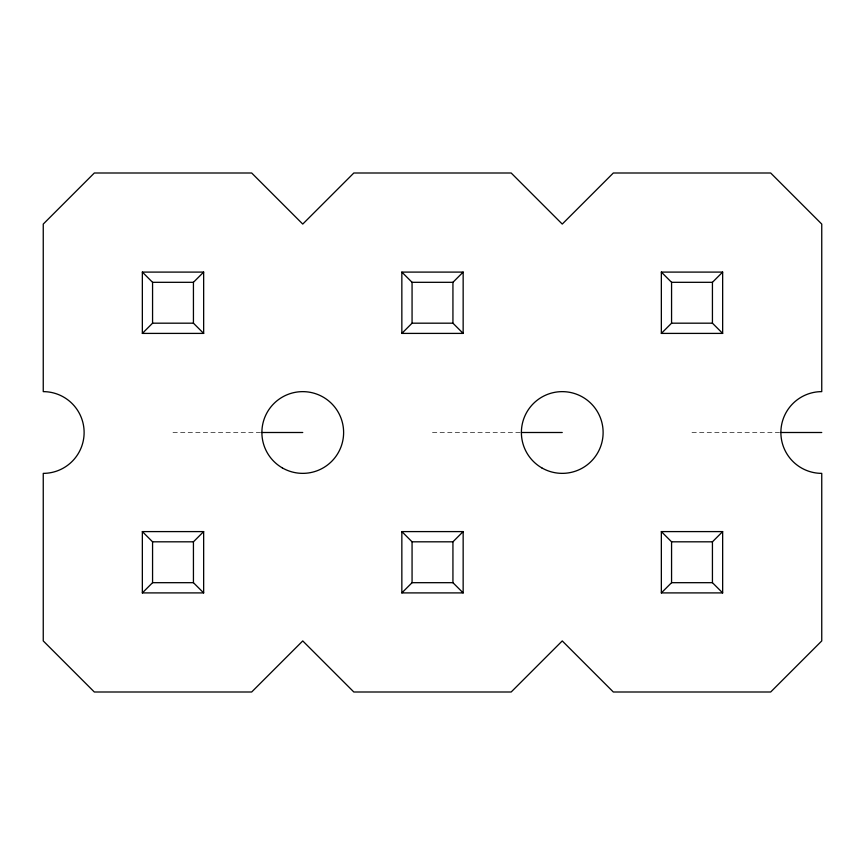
<?xml version="1.0" encoding="UTF-8"?>
<svg xmlns="http://www.w3.org/2000/svg" width="865" height="865" viewBox="0 0 865 865"><rect width="100%" height="100%" fill="white"/><g stroke="black" fill="none" stroke-linecap="round" stroke-linejoin="round"><path stroke-width="0.65" stroke-dasharray="4.33 3.24" d="M173 432.5L260.538 432.5M432.5 432.5L520.038 432.5M692 432.5L779.538 432.5"/><path stroke-width="1.3" d="M142.347 333.403L152.564 323.186L193.436 323.186L203.653 333.403L142.347 333.403L142.347 272.097L203.653 272.097L203.653 333.403M193.436 323.186L193.436 282.314L203.653 272.097M142.347 592.903L152.564 582.686L193.436 582.686L203.653 592.903L142.347 592.903L142.347 531.597L203.653 531.597L203.653 592.903M193.436 582.686L193.436 541.814L203.653 531.597M401.847 333.403L412.064 323.186L412.064 282.314L401.847 272.097L463.153 272.097L463.153 333.403L401.847 333.403L401.847 272.097M463.153 333.403L452.936 323.186L452.936 282.314L463.153 272.097M401.847 592.903L412.064 582.686L412.064 541.814L401.847 531.597L463.153 531.597L463.153 592.903L401.847 592.903L401.847 531.597M463.153 592.903L452.936 582.686L452.936 541.814L463.153 531.597M661.347 333.403L671.564 323.186L671.564 282.314L661.347 272.097L661.347 333.403L722.653 333.403L722.653 272.097L661.347 272.097M671.564 282.314L712.436 282.314L722.653 272.097M661.347 592.903L671.564 582.686L671.564 541.814L661.347 531.597L722.653 531.597L722.653 592.903L661.347 592.903L661.347 531.597M671.564 541.814L712.436 541.814L722.653 531.597M142.347 272.097L152.564 282.314L193.436 282.314M412.064 282.314L452.936 282.314M412.064 323.186L452.936 323.186M671.564 323.186L712.436 323.186L722.653 333.403M261.879 432.5L302.75 432.5M521.379 432.5L562.25 432.5M780.879 432.5A40.871 40.871 0 0 1 821.75 391.629L821.75 224.078L770.672 173L613.328 173L562.25 224.078L511.172 173L353.828 173L302.75 224.078L251.672 173L94.328 173L43.25 224.078L43.25 391.629A40.871 40.871 0 0 1 84.121 432.5A40.871 40.871 0 0 1 43.25 473.371L43.25 640.922L94.328 692L251.672 692L302.75 640.922L353.828 692L511.172 692L562.25 640.922L613.328 692L770.672 692L821.75 640.922L821.75 473.371A40.871 40.871 0 0 1 780.879 432.5L821.75 432.5M142.347 531.597L152.564 541.814L193.436 541.814M412.064 541.814L452.936 541.814M412.064 582.686L452.936 582.686M671.564 582.686L712.436 582.686L722.653 592.903M712.436 282.314L712.436 323.186M712.436 541.814L712.436 582.686M152.564 282.314L152.564 323.186M152.564 541.814L152.564 582.686M282.314 467.889A40.871 40.871 0 0 0 343.621 432.5A40.871 40.871 0 0 0 282.314 397.111A40.871 40.871 0 0 0 282.314 467.889M541.814 467.889A40.871 40.871 0 0 0 603.121 432.5A40.871 40.871 0 0 0 541.814 397.111A40.871 40.871 0 0 0 541.814 467.889"/></g></svg>
